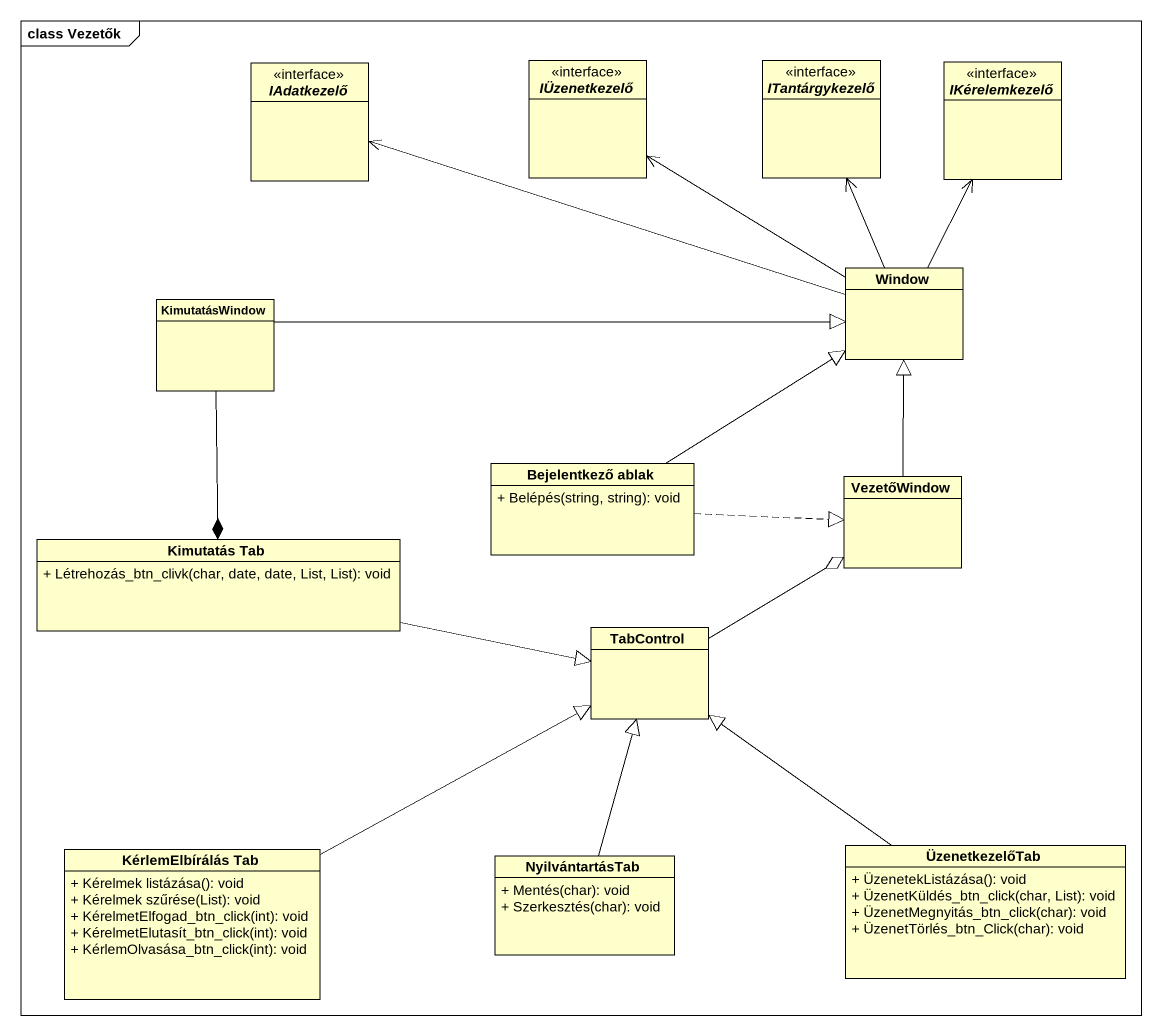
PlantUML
@startuml
mainframe class Vezetők
hide circle
hide empty members
skinparam classAttributeIconSize 0
interface IAdatkezelő <<interface>>
interface IÜzenetkezelő <<interface>>
interface ITantárgykezelő <<interface>>
interface IKérelemkezelő <<interface>>
class Window
class KimutatásWindow
class "Bejelentkező ablak" as Bejelentkező_ablak {
  + Belépés(string, string): void
}
class VezetőWindow
class "Kimutatás Tab" as Kimutatás_Tab {
  + Létrehozás_btn_clivk(char, date, date, List, List): void
}
class TabControl
class "KérlemElbírálás Tab" as KérlemElbírálás_Tab {
  + Kérelmek listázása(): void
  + Kérelmek szűrése(List): void
  + KérelmetElfogad_btn_click(int): void
  + KérelmetElutasít_btn_click(int): void
  + KérlemOlvasása_btn_click(int): void
}
class NyilvántartásTab {
  + Mentés(char): void
  + Szerkesztés(char): void
}
class ÜzenetkezelőTab {
  + ÜzenetekListázása(): void
  + ÜzenetKüldés_btn_click(char, List): void
  + ÜzenetMegnyitás_btn_click(char): void
  + ÜzenetTörlés_btn_Click(char): void
}
Window -left-> IAdatkezelő
Window -up-> IÜzenetkezelő
Window -up-> ITantárgykezelő
Window -up-> IKérelemkezelő
KimutatásWindow -right-|> Window
KimutatásWindow --* Kimutatás_Tab
Bejelentkező_ablak -up-|> Window
Bejelentkező_ablak .right.|> VezetőWindow
VezetőWindow -up-|> Window
Kimutatás_Tab -right-|> TabControl
TabControl -right-o VezetőWindow
KérlemElbírálás_Tab -right-|> TabControl
NyilvántartásTab -up-|> TabControl
ÜzenetkezelőTab -up-|> TabControl
@enduml
